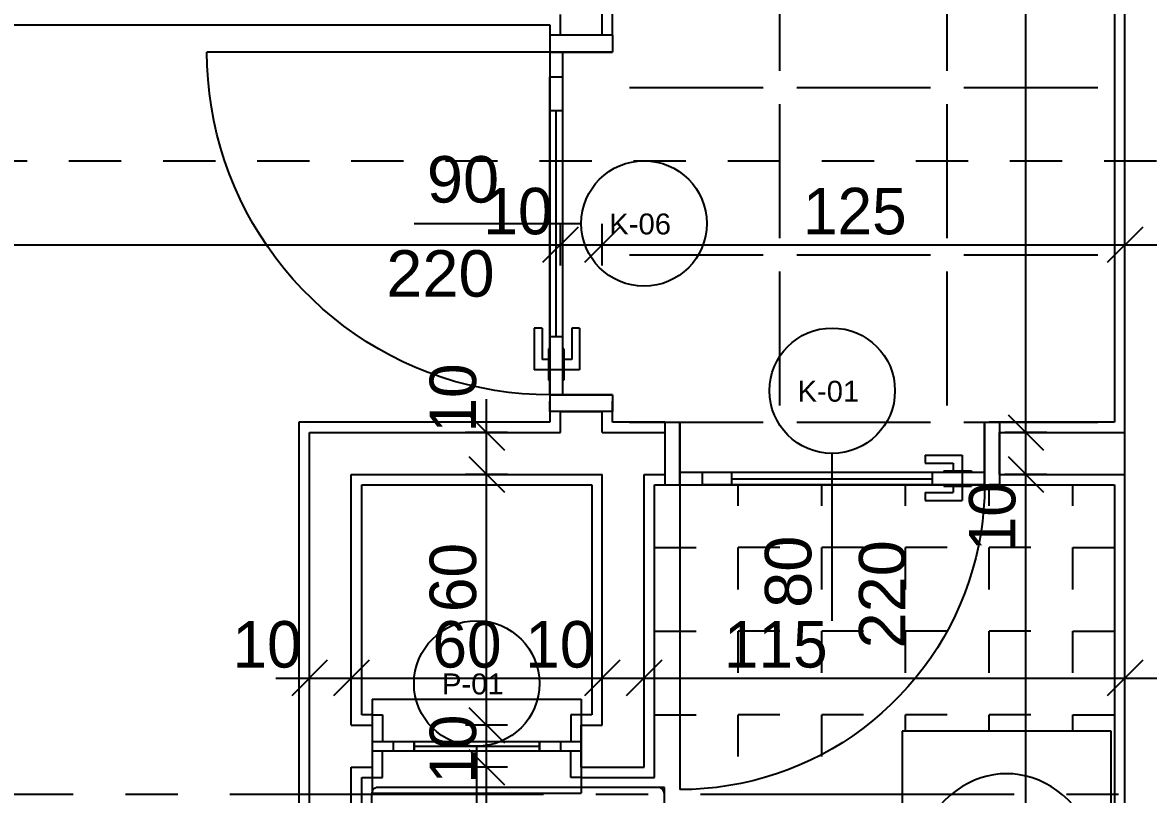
# Model space of a CAD drawing. Header units: metres. Extents: x -220 to 294, y -29 to 18.
# Drawn here: x -58.619 to -55.927, y 0.784 to 2.631 of the extents above; entities that cross this region are included whole.
import ezdxf

# ---------------------------------------------------------------- set-up
doc = ezdxf.new("R2010")
doc.units = ezdxf.units.M
doc.header["$MEASUREMENT"] = 0
doc.linetypes.add('CENTER2', pattern=[1.125, 0.75, -0.125, 0.125, -0.125])
doc.linetypes.add('HIDDEN2', pattern=[0.1875, 0.125, -0.0625])
for name, color, linetype in [('Aks', 7, 'Continuous'), ('Duvar', 7, 'Continuous'), ('Kapi_Pencere', 7, 'Continuous'), ('Kutuphane', 7, 'Continuous'), ('Olculendirme', 7, 'Continuous'), ('Standart', 7, 'Continuous'), ('Tarama', 7, 'Continuous')]:
    doc.layers.add(name, color=color, linetype=linetype)
doc.styles.add('arial_1_18', font='arial.ttf', dxfattribs={"height": 0.2})
doc.styles.add('comic sans ms_1_18', font='comic.ttf', dxfattribs={"height": 0.2})

msp = doc.modelspace()

# ---------------------------------------------------------------- linework, layer by layer
at = {"layer": 'Aks', "color": 248, "linetype": 'HIDDEN2', "lineweight": -3}
for points in [[(-55.983, -0.7), (-55.983, 9)], [(-61.883, 2.3), (-44.7342, 2.3)]]:
    msp.add_lwpolyline(points, dxfattribs=at)
at = {"layer": 'Duvar', "color": 187, "linetype": 'Continuous', "lineweight": -3}
for points in [[(-57.208, 2.6), (-57.208, 2.775)], [(-56.008, 2.7), (-56.008, 1.675)], [(-59.7579, 2.625), (-57.733, 2.625)], [(-57.733, 2.625), (-57.358, 2.625)], [(-57.358, 2.625), (-57.358, 2.6)], [(-57.358, 2.6), (-57.358, 2.575)], [(-57.208, 2.6), (-57.208, 2.575)], [(-57.358, 1.7), (-57.358, 1.725)], [(-57.208, 1.7), (-57.208, 1.725)], [(-57.358, 1.7), (-57.358, 1.675)], [(-57.208, 1.675), (-57.208, 1.7)], [(-57.358, 1.675), (-57.958, 1.675)], [(-57.958, 1.675), (-57.958, 0.95)], [(-57.083, 1.675), (-57.208, 1.675)], [(-57.083, 1.675), (-57.058, 1.675)], [(-56.283, 1.675), (-56.308, 1.675)], [(-56.008, 1.675), (-56.283, 1.675)], [(-57.808, 1.525), (-57.258, 1.525)], [(-57.808, 0.975), (-57.808, 1.525)], [(-57.258, 1.525), (-57.258, 0.975)], [(-57.108, 0.825), (-57.108, 1.525)], [(-57.108, 1.525), (-57.083, 1.525)], [(-57.083, 1.525), (-57.058, 1.525)], [(-56.283, 1.525), (-56.308, 1.525)], [(-56.283, 1.525), (-56.008, 1.525)], [(-56.008, 1.525), (-56.008, 0.4251)], [(-57.783, 0.975), (-57.808, 0.975)], [(-57.783, 0.975), (-57.758, 0.975)], [(-57.758, 0.975), (-57.758, 0.9113)], [(-57.283, 0.975), (-57.308, 0.975)], [(-57.308, 0.975), (-57.308, 0.9113)], [(-57.258, 0.975), (-57.283, 0.975)], [(-57.958, 0.95), (-57.958, -0.525)], [(-57.758, 0.825), (-57.758, 0.8888)], [(-57.308, 0.825), (-57.308, 0.8888)], [(-57.808, -0.525), (-57.808, 0.825)], [(-57.808, 0.825), (-57.783, 0.825)], [(-57.783, 0.825), (-57.758, 0.825)], [(-57.283, 0.825), (-57.308, 0.825)], [(-57.283, 0.825), (-57.108, 0.825)]]:
    msp.add_lwpolyline(points, dxfattribs=at)
at = {"layer": 'Duvar', "color": 166, "linetype": 'Continuous', "lineweight": -3}
for points in [[(-57.233, 2.6), (-57.233, 2.75)], [(-55.983, 1.65), (-55.983, 2.7)], [(-57.333, 2.6), (-57.333, 2.65)], [(-57.233, 2.6), (-57.333, 2.6)], [(-57.333, 1.65), (-57.333, 1.7)], [(-57.333, 1.7), (-57.233, 1.7)], [(-57.233, 1.65), (-57.233, 1.7)], [(-57.933, 1.65), (-57.333, 1.65)], [(-57.933, 0.95), (-57.933, 1.65)], [(-57.233, 1.65), (-57.083, 1.65)], [(-57.083, 1.65), (-57.083, 1.55)], [(-56.283, 1.65), (-55.983, 1.65)], [(-56.283, 1.55), (-56.283, 1.65)], [(-57.833, 1.55), (-57.233, 1.55)], [(-57.833, 0.95), (-57.833, 1.55)], [(-57.233, 0.95), (-57.233, 1.55)], [(-57.133, 0.85), (-57.133, 1.55)], [(-57.133, 1.55), (-57.083, 1.55)], [(-56.283, 1.55), (-55.983, 1.55)], [(-55.983, 0.4), (-55.983, 1.55)], [(-57.933, -0.55), (-57.933, 0.95)], [(-57.833, 0.95), (-57.783, 0.95)], [(-57.783, 0.95), (-57.783, 0.85)], [(-57.283, 0.95), (-57.233, 0.95)], [(-57.283, 0.85), (-57.283, 0.95)], [(-57.833, -0.55), (-57.833, 0.85)], [(-57.833, 0.85), (-57.783, 0.85)], [(-57.283, 0.85), (-57.133, 0.85)]]:
    msp.add_lwpolyline(points, dxfattribs=at)
at = {"layer": 'Kapi_Pencere', "color": 98, "linetype": 'Continuous', "lineweight": -3}
for points in [[(-57.208, 2.6), (-57.358, 2.6)], [(-57.358, 2.6), (-57.358, 2.56)], [(-57.208, 2.6), (-57.208, 2.56)], [(-58.1773, 2.527), (-58.178, 2.56)], [(-57.358, 2.56), (-58.178, 2.56)], [(-57.328, 2.56), (-57.358, 2.56)], [(-57.358, 2.56), (-57.358, 2.5)], [(-57.358, 2.56), (-57.208, 2.56)], [(-57.208, 2.56), (-57.328, 2.56)], [(-57.328, 2.56), (-57.328, 2.5)], [(-58.1753, 2.494), (-58.1773, 2.527)], [(-58.172, 2.4612), (-58.1753, 2.494)], [(-57.358, 2.5), (-57.358, 2.42)], [(-57.328, 2.5), (-57.358, 2.5)], [(-57.358, 1.8), (-57.358, 2.5)], [(-57.328, 2.5), (-57.328, 2.42)], [(-58.1674, 2.4285), (-58.172, 2.4612)], [(-58.1614, 2.396), (-58.1674, 2.4285)], [(-57.358, 2.42), (-57.358, 1.88)], [(-57.358, 2.42), (-57.328, 2.42)], [(-57.3435, 2.42), (-57.3435, 1.88)], [(-57.328, 2.42), (-57.328, 1.88)], [(-58.1542, 2.3638), (-58.1614, 2.396)], [(-58.1456, 2.3319), (-58.1542, 2.3638)], [(-58.1358, 2.3003), (-58.1456, 2.3319)], [(-58.1247, 2.2692), (-58.1358, 2.3003)], [(-58.1124, 2.2386), (-58.1247, 2.2692)], [(-58.0988, 2.2085), (-58.1124, 2.2386)], [(-58.0841, 2.1789), (-58.0988, 2.2085)], [(-58.0681, 2.15), (-58.0841, 2.1789)], [(-58.0511, 2.1217), (-58.0681, 2.15)], [(-57.683, 2.15), (-57.283, 2.15)], [(-58.0328, 2.0942), (-58.0511, 2.1217)], [(-58.0135, 2.0674), (-58.0328, 2.0942)], [(-57.9932, 2.0414), (-58.0135, 2.0674)], [(-57.9718, 2.0162), (-57.9932, 2.0414)], [(-57.9494, 1.992), (-57.9718, 2.0162)], [(-57.926, 1.9686), (-57.9494, 1.992)], [(-57.9018, 1.9462), (-57.926, 1.9686)], [(-57.8766, 1.9248), (-57.9018, 1.9462)], [(-57.8506, 1.9045), (-57.8766, 1.9248)], [(-57.8238, 1.8852), (-57.8506, 1.9045)], [(-57.7963, 1.8669), (-57.8238, 1.8852)], [(-57.3955, 1.9), (-57.3955, 1.8)], [(-57.3767, 1.9), (-57.3955, 1.9)], [(-57.3767, 1.9), (-57.3767, 1.825)], [(-57.2872, 1.9), (-57.306, 1.9)], [(-57.306, 1.9), (-57.306, 1.825)], [(-57.2872, 1.9), (-57.2872, 1.8)], [(-57.768, 1.8499), (-57.7963, 1.8669)], [(-57.358, 1.88), (-57.358, 1.85)], [(-57.358, 1.88), (-57.328, 1.88)], [(-57.328, 1.88), (-57.328, 1.85)], [(-57.7391, 1.8339), (-57.768, 1.8499)], [(-57.7095, 1.8192), (-57.7391, 1.8339)], [(-57.3612, 1.85), (-57.3612, 1.8313)], [(-57.358, 1.85), (-57.3612, 1.85)], [(-57.3612, 1.8313), (-57.3612, 1.825)], [(-57.358, 1.8313), (-57.3612, 1.8313)], [(-57.358, 1.85), (-57.358, 1.8313)], [(-57.358, 1.8313), (-57.358, 1.825)], [(-57.3247, 1.85), (-57.328, 1.85)], [(-57.328, 1.85), (-57.328, 1.8313)], [(-57.328, 1.8313), (-57.328, 1.825)], [(-57.3247, 1.8313), (-57.328, 1.8313)], [(-57.3247, 1.85), (-57.3247, 1.8313)], [(-57.3247, 1.8313), (-57.3247, 1.825)], [(-57.6794, 1.8056), (-57.7095, 1.8192)], [(-57.6488, 1.7933), (-57.6794, 1.8056)], [(-57.3612, 1.825), (-57.3767, 1.825)], [(-57.3612, 1.825), (-57.3612, 1.825)], [(-57.3612, 1.825), (-57.3612, 1.8188)], [(-57.3612, 1.8188), (-57.3612, 1.8062)], [(-57.3612, 1.8062), (-57.3612, 1.8)], [(-57.358, 1.825), (-57.358, 1.825)], [(-57.358, 1.825), (-57.358, 1.8188)], [(-57.358, 1.8188), (-57.358, 1.8062)], [(-57.358, 1.8062), (-57.358, 1.8)], [(-57.328, 1.825), (-57.328, 1.8188)], [(-57.328, 1.8188), (-57.328, 1.8062)], [(-57.328, 1.8062), (-57.328, 1.8)], [(-57.306, 1.825), (-57.3247, 1.825)], [(-57.3247, 1.825), (-57.3247, 1.8188)], [(-57.3247, 1.825), (-57.3247, 1.825)], [(-57.3247, 1.8188), (-57.3247, 1.8062)], [(-57.3247, 1.8062), (-57.3247, 1.8)], [(-57.6177, 1.7822), (-57.6488, 1.7933)], [(-57.5861, 1.7724), (-57.6177, 1.7822)], [(-57.3612, 1.8), (-57.3955, 1.8)], [(-57.3612, 1.8), (-57.3612, 1.8)], [(-57.3612, 1.8), (-57.3612, 1.7937)], [(-57.358, 1.7937), (-57.3612, 1.7937)], [(-57.3612, 1.7937), (-57.3612, 1.775)], [(-57.358, 1.8), (-57.358, 1.8)], [(-57.358, 1.8), (-57.358, 1.7937)], [(-57.328, 1.8), (-57.358, 1.8)], [(-57.358, 1.74), (-57.358, 1.8)], [(-57.358, 1.7937), (-57.358, 1.775)], [(-57.328, 1.8), (-57.328, 1.8)], [(-57.328, 1.8), (-57.328, 1.7937)], [(-57.328, 1.8), (-57.328, 1.74)], [(-57.3247, 1.7937), (-57.328, 1.7937)], [(-57.328, 1.7937), (-57.328, 1.775)], [(-57.2872, 1.8), (-57.3247, 1.8)], [(-57.3247, 1.8), (-57.3247, 1.8)], [(-57.3247, 1.8), (-57.3247, 1.7937)], [(-57.3247, 1.7937), (-57.3247, 1.775)], [(-57.5542, 1.7638), (-57.5861, 1.7724)], [(-57.522, 1.7566), (-57.5542, 1.7638)], [(-57.4895, 1.7506), (-57.522, 1.7566)], [(-57.4568, 1.746), (-57.4895, 1.7506)], [(-57.358, 1.775), (-57.3612, 1.775)], [(-57.358, 1.775), (-57.358, 1.74)], [(-57.3247, 1.775), (-57.328, 1.775)], [(-57.328, 1.775), (-57.328, 1.74)], [(-57.424, 1.7427), (-57.4568, 1.746)], [(-57.391, 1.7407), (-57.424, 1.7427)], [(-57.358, 1.74), (-57.391, 1.7407)], [(-57.358, 1.74), (-57.358, 1.7)], [(-57.328, 1.74), (-57.358, 1.74)], [(-57.358, 1.74), (-57.208, 1.74)], [(-57.208, 1.74), (-57.328, 1.74)], [(-57.208, 1.74), (-57.208, 1.7)], [(-57.208, 1.7), (-57.358, 1.7)], [(-57.083, 1.675), (-57.083, 1.525)], [(-57.083, 1.675), (-57.0474, 1.675)], [(-57.0474, 1.675), (-57.0474, 1.555)], [(-57.0474, 1.525), (-57.0474, 1.675)], [(-56.3186, 1.675), (-56.3186, 1.555)], [(-56.3186, 1.675), (-56.283, 1.675)], [(-56.3186, 1.525), (-56.3186, 1.675)], [(-56.283, 1.675), (-56.283, 1.525)], [(-56.683, 1.2), (-56.683, 1.6)], [(-56.4608, 1.5957), (-56.3719, 1.5957)], [(-56.4608, 1.5957), (-56.4608, 1.577)], [(-56.3719, 1.5957), (-56.3719, 1.5582)], [(-56.4608, 1.577), (-56.3941, 1.577)], [(-56.3941, 1.577), (-56.3941, 1.5582)], [(-57.0474, 1.555), (-57.0474, 1.525)], [(-57.0474, 1.555), (-56.9941, 1.555)], [(-56.9941, 1.555), (-56.9941, 1.525)], [(-56.9941, 1.555), (-56.923, 1.555)], [(-56.923, 1.555), (-56.443, 1.555)], [(-56.923, 1.525), (-56.923, 1.555)], [(-56.923, 1.5395), (-56.443, 1.5395)], [(-56.443, 1.555), (-56.4163, 1.555)], [(-56.443, 1.525), (-56.443, 1.555)], [(-56.4163, 1.5582), (-56.3997, 1.5582)], [(-56.4163, 1.5582), (-56.4163, 1.555)], [(-56.4163, 1.555), (-56.3997, 1.555)], [(-56.3997, 1.5582), (-56.3941, 1.5582)], [(-56.3997, 1.5582), (-56.3997, 1.555)], [(-56.3997, 1.555), (-56.3941, 1.555)], [(-56.3941, 1.5582), (-56.3886, 1.5582)], [(-56.3941, 1.5582), (-56.3941, 1.5582)], [(-56.3941, 1.555), (-56.3886, 1.555)], [(-56.3886, 1.5582), (-56.3774, 1.5582)], [(-56.3886, 1.555), (-56.3774, 1.555)], [(-56.3774, 1.5582), (-56.3719, 1.5582)], [(-56.3774, 1.555), (-56.3719, 1.555)], [(-56.3719, 1.5582), (-56.3719, 1.5582)], [(-56.3719, 1.5582), (-56.3663, 1.5582)], [(-56.3719, 1.555), (-56.3719, 1.555)], [(-56.3719, 1.555), (-56.3663, 1.555)], [(-56.3719, 1.555), (-56.3719, 1.525)], [(-56.3719, 1.555), (-56.3186, 1.555)], [(-56.3663, 1.5582), (-56.3663, 1.555)], [(-56.3663, 1.5582), (-56.3497, 1.5582)], [(-56.3663, 1.555), (-56.3497, 1.555)], [(-56.3497, 1.5582), (-56.3497, 1.555)], [(-56.3497, 1.555), (-56.3186, 1.555)], [(-56.3186, 1.555), (-56.3186, 1.525)], [(-57.083, 1.525), (-57.0474, 1.525)], [(-57.0474, 1.525), (-56.9941, 1.525)], [(-57.0474, 1.525), (-57.0474, 0.7961)], [(-56.9941, 1.525), (-56.923, 1.525)], [(-56.3719, 1.525), (-56.9941, 1.525)], [(-56.923, 1.525), (-56.443, 1.525)], [(-56.443, 1.525), (-56.4163, 1.525)], [(-56.4163, 1.525), (-56.4163, 1.5218)], [(-56.4163, 1.525), (-56.3997, 1.525)], [(-56.4163, 1.5218), (-56.3997, 1.5218)], [(-56.3997, 1.525), (-56.3941, 1.525)], [(-56.3997, 1.525), (-56.3997, 1.5218)], [(-56.3997, 1.5218), (-56.3941, 1.5218)], [(-56.3941, 1.525), (-56.3941, 1.525)], [(-56.3941, 1.525), (-56.3886, 1.525)], [(-56.3941, 1.5218), (-56.3941, 1.5218)], [(-56.3941, 1.5218), (-56.3886, 1.5218)], [(-56.3941, 1.5218), (-56.3941, 1.5063)], [(-56.3886, 1.525), (-56.3774, 1.525)], [(-56.3886, 1.5218), (-56.3774, 1.5218)], [(-56.3774, 1.525), (-56.3719, 1.525)], [(-56.3774, 1.5218), (-56.3719, 1.5218)], [(-56.3719, 1.525), (-56.3719, 1.525)], [(-56.3719, 1.525), (-56.3663, 1.525)], [(-56.3186, 1.525), (-56.3719, 1.525)], [(-56.3719, 1.5218), (-56.3719, 1.5218)], [(-56.3719, 1.5218), (-56.3663, 1.5218)], [(-56.3719, 1.5218), (-56.3719, 1.4875)], [(-56.3663, 1.525), (-56.3663, 1.5218)], [(-56.3663, 1.525), (-56.3497, 1.525)], [(-56.3663, 1.5218), (-56.3497, 1.5218)], [(-56.3497, 1.525), (-56.3497, 1.5218)], [(-56.3497, 1.525), (-56.3186, 1.525)], [(-56.3186, 1.525), (-56.3191, 1.4957)], [(-56.3186, 1.525), (-56.283, 1.525)], [(-56.4608, 1.5063), (-56.4608, 1.4875)], [(-56.4608, 1.5063), (-56.3941, 1.5063)], [(-56.4608, 1.4875), (-56.3719, 1.4875)], [(-56.3191, 1.4957), (-56.3209, 1.4663)], [(-56.3209, 1.4663), (-56.3239, 1.4371)], [(-56.3239, 1.4371), (-56.328, 1.4081)], [(-56.328, 1.4081), (-56.3333, 1.3792)], [(-56.3333, 1.3792), (-56.3397, 1.3506)], [(-56.3397, 1.3506), (-56.3473, 1.3222)], [(-56.3473, 1.3222), (-56.3561, 1.2942)], [(-56.3561, 1.2942), (-56.3659, 1.2665)], [(-56.3659, 1.2665), (-56.3769, 1.2393)], [(-56.3769, 1.2393), (-56.3889, 1.2125)], [(-56.3889, 1.2125), (-56.402, 1.1863)], [(-56.402, 1.1863), (-56.4162, 1.1606)], [(-56.4162, 1.1606), (-56.4314, 1.1354)], [(-56.4314, 1.1354), (-56.4476, 1.1109)], [(-56.4476, 1.1109), (-56.4647, 1.0871)], [(-56.4647, 1.0871), (-56.4828, 1.064)], [(-56.4828, 1.064), (-56.5019, 1.0417)], [(-56.5019, 1.0417), (-56.5218, 1.0201)], [(-57.783, 1.0125), (-57.783, 0.9113)], [(-57.783, 1.0125), (-57.283, 1.0125)], [(-57.283, 1.0125), (-57.283, 0.9113)], [(-56.5425, 0.9993), (-56.5641, 0.9794)], [(-56.5218, 1.0201), (-56.5425, 0.9993)], [(-56.5641, 0.9794), (-56.5865, 0.9604)], [(-56.5865, 0.9604), (-56.6096, 0.9423)], [(-56.6334, 0.9251), (-56.6579, 0.909)], [(-56.6096, 0.9423), (-56.6334, 0.9251)], [(-57.783, 0.9113), (-57.733, 0.9113)], [(-57.783, 0.9113), (-57.783, 0.8888)], [(-57.783, 0.8888), (-57.733, 0.8888)], [(-57.783, 0.8888), (-57.783, 0.7875)], [(-57.733, 0.9113), (-57.683, 0.9113)], [(-57.733, 0.9113), (-57.733, 0.8888)], [(-57.733, 0.8888), (-57.683, 0.8888)], [(-57.683, 0.9113), (-57.383, 0.9113)], [(-57.683, 0.9113), (-57.683, 0.9038)], [(-57.683, 0.8888), (-57.683, 0.9113)], [(-57.683, 0.9038), (-57.683, 0.8963)], [(-57.683, 0.9), (-57.383, 0.9)], [(-57.683, 0.8963), (-57.683, 0.8888)], [(-57.683, 0.8888), (-57.383, 0.8888)], [(-57.533, 0.5), (-57.533, 0.9)], [(-57.383, 0.9113), (-57.333, 0.9113)], [(-57.383, 0.9113), (-57.383, 0.9038)], [(-57.383, 0.8888), (-57.383, 0.9113)], [(-57.383, 0.9038), (-57.383, 0.8963)], [(-57.383, 0.8963), (-57.383, 0.8888)], [(-57.383, 0.8888), (-57.333, 0.8888)], [(-57.333, 0.9113), (-57.283, 0.9113)], [(-57.333, 0.9113), (-57.333, 0.8888)], [(-57.333, 0.8888), (-57.283, 0.8888)], [(-57.283, 0.9113), (-57.283, 0.8888)], [(-57.283, 0.8888), (-57.283, 0.7875)], [(-56.683, 0.8938), (-56.7087, 0.8796)], [(-56.6579, 0.909), (-56.683, 0.8938)], [(-56.735, 0.8665), (-56.7617, 0.8544)], [(-56.7087, 0.8796), (-56.735, 0.8665)], [(-56.789, 0.8435), (-56.8166, 0.8336)], [(-56.7617, 0.8544), (-56.789, 0.8435)], [(-56.9016, 0.8108), (-56.9305, 0.8056)], [(-56.873, 0.8173), (-56.9016, 0.8108)], [(-56.8447, 0.8249), (-56.873, 0.8173)], [(-56.8166, 0.8336), (-56.8447, 0.8249)], [(-57.783, 0.7875), (-57.283, 0.7875)], [(-57.0181, 0.7967), (-57.0474, 0.7961)], [(-56.9888, 0.7985), (-57.0181, 0.7967)], [(-56.9596, 0.8014), (-56.9888, 0.7985)], [(-56.9305, 0.8056), (-56.9596, 0.8014)]]:
    msp.add_lwpolyline(points, dxfattribs=at)
for centre in [(-57.133, 2.15), (-56.683, 1.75), (-57.533, 1.05)]:
    msp.add_circle(centre, 0.15, dxfattribs=at)
at = {"layer": 'Kutuphane', "color": 253, "linetype": 'Continuous', "lineweight": -3}
for points in [[(-56.0158, 0.9357), (-56.5158, 0.9357)], [(-56.5158, 0.9357), (-56.5158, 0.0857)], [(-56.0158, 0.0857), (-56.0158, 0.9357)], [(-57.7843, 0.7852), (-57.7843, -0.0329)], [(-57.0843, 0.8011), (-57.7712, 0.8011)], [(-57.0843, -0.0329), (-57.0843, 0.8011)]]:
    msp.add_lwpolyline(points, dxfattribs=at)
for centre, major_axis, ratio, start_param, end_param in [((-56.2659, 0.5339), (0, -0.3002), 0.801017, -4.712389, -1.570796), ((-57.7712, 0.7852), (0, -0.0159), 0.823529, -3.141593, -1.570796), ((-57.0975, 0.7852), (0, -0.0159), 0.823529, -4.712389, -3.141593)]:
    msp.add_ellipse(centre, major_axis=major_axis, ratio=ratio, start_param=start_param, end_param=end_param, dxfattribs=at)
at = {"layer": 'Olculendirme', "color": 47, "linetype": 'Continuous', "lineweight": -3}
for points in [[(-56.22, -0.78), (-56.22, 5.43)], [(-57.333, 2.0491), (-57.333, 2.1491)], [(-57.233, 2.0491), (-57.233, 2.1491)], [(-55.983, 2.0491), (-55.983, 2.1491)], [(-61.963, 2.0991), (-55.753, 2.0991)], [(-57.5095, -0.78), (-57.5095, 1.73)], [(-57.4595, 1.65), (-57.5595, 1.65)], [(-56.17, 1.65), (-56.27, 1.65)], [(-57.4595, 1.55), (-57.5595, 1.55)], [(-56.17, 1.55), (-56.27, 1.55)], [(-57.933, 1.013), (-57.933, 1.113)], [(-57.833, 1.013), (-57.833, 1.113)], [(-57.233, 1.013), (-57.233, 1.113)], [(-57.133, 1.013), (-57.133, 1.113)], [(-55.983, 1.013), (-55.983, 1.113)], [(-58.013, 1.063), (-55.753, 1.063)], [(-57.4595, 0.95), (-57.5595, 0.95)], [(-57.4595, 0.85), (-57.5595, 0.85)]]:
    msp.add_lwpolyline(points, dxfattribs=at)
at = {"layer": 'Olculendirme', "color": 59, "linetype": 'Continuous', "lineweight": -3}
for points in [[(-57.2906, 2.1415), (-57.3754, 2.0567)], [(-57.1906, 2.1415), (-57.2754, 2.0567)], [(-55.9406, 2.1415), (-56.0254, 2.0567)], [(-57.5519, 1.6924), (-57.467, 1.6076)], [(-56.2624, 1.6924), (-56.1776, 1.6076)], [(-57.5519, 1.5924), (-57.467, 1.5076)], [(-56.2624, 1.5924), (-56.1776, 1.5076)], [(-57.8906, 1.1054), (-57.9754, 1.0206)], [(-57.7906, 1.1054), (-57.8754, 1.0206)], [(-57.1906, 1.1054), (-57.2754, 1.0206)], [(-57.0906, 1.1054), (-57.1754, 1.0206)], [(-55.9406, 1.1054), (-56.0254, 1.0206)], [(-57.5519, 0.9924), (-57.467, 0.9076)], [(-57.5519, 0.8924), (-57.467, 0.8076)]]:
    msp.add_lwpolyline(points, dxfattribs=at)
at = {"layer": 'Standart', "color": 250, "linetype": 'CENTER2', "lineweight": -3}
msp.add_lwpolyline([(-62.6231, 0.7855), (-43.783, 0.7855)], dxfattribs=at)
at = {"layer": 'Tarama', "color": 133, "linetype": 'Continuous', "lineweight": -3}
for points in [[(-56.808, 2.515), (-56.808, 2.835)], [(-56.408, 2.515), (-56.408, 2.835)], [(-57.168, 2.475), (-56.848, 2.475)], [(-56.768, 2.475), (-56.448, 2.475)], [(-56.368, 2.475), (-56.048, 2.475)], [(-56.808, 2.115), (-56.808, 2.435)], [(-56.408, 2.115), (-56.408, 2.435)], [(-57.168, 2.075), (-56.848, 2.075)], [(-56.768, 2.075), (-56.448, 2.075)], [(-56.368, 2.075), (-56.048, 2.075)], [(-56.808, 1.715), (-56.808, 2.035)], [(-56.408, 1.715), (-56.408, 2.035)], [(-57.168, 1.675), (-56.848, 1.675)], [(-56.768, 1.675), (-56.448, 1.675)], [(-56.368, 1.675), (-56.048, 1.675)], [(-56.908, 1.475), (-56.908, 1.525)], [(-56.708, 1.475), (-56.708, 1.525)], [(-56.508, 1.475), (-56.508, 1.525)], [(-56.308, 1.475), (-56.308, 1.525)], [(-56.108, 1.475), (-56.108, 1.525)], [(-57.108, 1.375), (-57.008, 1.375)], [(-56.808, 1.375), (-56.908, 1.375)], [(-56.908, 1.275), (-56.908, 1.375)], [(-56.608, 1.375), (-56.708, 1.375)], [(-56.708, 1.275), (-56.708, 1.375)], [(-56.408, 1.375), (-56.508, 1.375)], [(-56.508, 1.275), (-56.508, 1.375)], [(-56.208, 1.375), (-56.308, 1.375)], [(-56.308, 1.275), (-56.308, 1.375)], [(-56.108, 1.375), (-56.008, 1.375)], [(-56.108, 1.275), (-56.108, 1.375)], [(-57.108, 1.175), (-57.008, 1.175)], [(-56.808, 1.175), (-56.908, 1.175)], [(-56.908, 1.075), (-56.908, 1.175)], [(-56.608, 1.175), (-56.708, 1.175)], [(-56.708, 1.075), (-56.708, 1.175)], [(-56.408, 1.175), (-56.508, 1.175)], [(-56.508, 1.075), (-56.508, 1.175)], [(-56.208, 1.175), (-56.308, 1.175)], [(-56.308, 1.075), (-56.308, 1.175)], [(-56.108, 1.175), (-56.008, 1.175)], [(-56.108, 1.075), (-56.108, 1.175)], [(-57.108, 0.975), (-57.008, 0.975)], [(-56.808, 0.975), (-56.908, 0.975)], [(-56.908, 0.875), (-56.908, 0.975)], [(-56.608, 0.975), (-56.708, 0.975)], [(-56.708, 0.875), (-56.708, 0.975)], [(-56.408, 0.975), (-56.508, 0.975)], [(-56.508, 0.9357), (-56.508, 0.975)], [(-56.208, 0.975), (-56.308, 0.975)], [(-56.308, 0.9357), (-56.308, 0.975)], [(-56.108, 0.975), (-56.008, 0.975)], [(-56.108, 0.9357), (-56.108, 0.975)]]:
    msp.add_lwpolyline(points, dxfattribs=at)

# ---------------------------------------------------------------- texts
at = {"layer": 'Kapi_Pencere', "color": 98, "linetype": 'Continuous', "lineweight": -3, "style": 'arial_1_18'}
for s, height, p in [('90', 0.11111, (-57.6522, 2.2)), ('K-06', 0.05, (-57.216, 2.1238)), ('220', 0.11111, (-57.7493, 1.975)), ('K-01', 0.05, (-56.766, 1.7238)), ('P-01', 0.05, (-57.616, 1.0238))]:
    msp.add_text(s, height=height, dxfattribs=at).set_placement(p)
for s, p in [('80', (-56.733, 1.2308)), ('220', (-56.508, 1.1337))]:
    msp.add_text(s, height=0.11111, rotation=90, dxfattribs=at).set_placement(p)
at = {"layer": 'Olculendirme', "color": 19, "linetype": 'Continuous', "lineweight": -3, "style": 'comic sans ms_1_18'}
for s, p in [('10', (-57.517, 2.1241)), ('125', (-56.7529, 2.1241)), ('10', (-58.117, 1.088)), ('60', (-57.6389, 1.088)), ('10', (-57.417, 1.088)), ('115', (-56.9419, 1.088))]:
    msp.add_text(s, height=0.11111, dxfattribs=at).set_placement(p)
for s, p in [('10', (-57.5345, 1.65)), ('10', (-56.245, 1.366)), ('60', (-57.5345, 1.2206)), ('10', (-57.5345, 0.8102))]:
    msp.add_text(s, height=0.11111, rotation=90, dxfattribs=at).set_placement(p)

doc.saveas('drawing.dxf')
